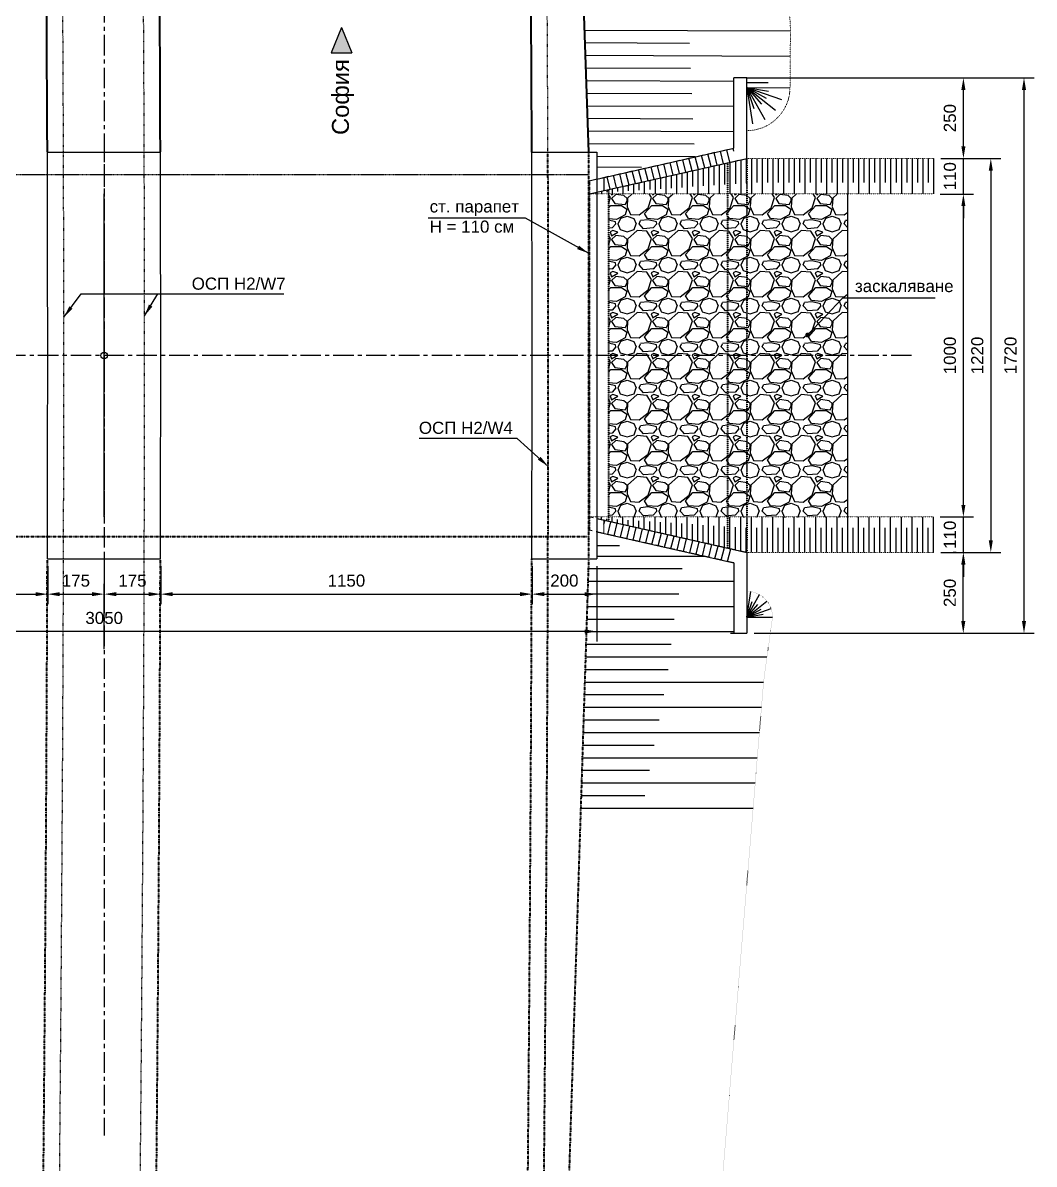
# Model space of a CAD drawing. Header units: centimetres. Extents: x 8495135 to 959133560, y 4530079 to 463453963.
# Drawn here: x 959000942 to 959004074, y 463393107 to 463396641 of the extents above; entities that cross this region are included whole.
import ezdxf
from ezdxf.enums import TextEntityAlignment as Align

# ---------------------------------------------------------------- set-up
doc = ezdxf.new("R2010")
doc.units = ezdxf.units.CM
doc.header["$LTSCALE"] = 0.1
for name, pattern in [('ACAD_ISO03W100', [30, 12, -18]), ('ACAD_ISO07W100', [3, 0, -3]), ('CENTER', [50.8, 31.75, -6.35, 6.35, -6.35]), ('DASHED', [0.75, 0.5, -0.25]), ('LTYPE001', [5, 3, -1, 0, -1])]:
    doc.linetypes.add(name, pattern=pattern)
for name, color, linetype in [('20_AXIS_0_LONG_AXES', 7, 'Continuous'), ('br_dimension', 1, 'Continuous'), ('br_hatch', 9, 'Continuous'), ('br_hatch_dark', 8, 'Continuous'), ('br_hatch_tumen', 8, 'Continuous'), ('br_view_yellow', 2, 'Continuous')]:
    doc.layers.add(name, color=color, linetype=linetype)
doc.layers.add('dimension', color=1, linetype='Continuous', lineweight=20)
doc.layers.add('golemi syoryjenia', color=161, linetype='Continuous', lineweight=35)
doc.styles.add('1-200 cm', font='arial.ttf', dxfattribs={"height": 50})
doc.styles.add('MM 1 to 150', font='arial.ttf', dxfattribs={"height": 37.5})
doc.styles.add('MM_ARIAL', font='arial.ttf')
doc.dimstyles.new('MM DIM 1 to 150', dxfattribs={"dimscale": 15, "dimtxt": 2.5, "dimasz": 2.5, "dimexe": 2.1, "dimexo": 1.5, "dimgap": 1.5, "dimtad": 1, "dimdec": 0, "dimdsep": 46, "dimtxsty": 'MM_ARIAL', "dimcen": 3, "dimclrd": 1, "dimclre": 1, "dimclrt": 7, "dimaunit": 2, "dimadec": 1, "dimazin": 0, "dimtp": 100, "dimtm": 3, "dimtfac": 1, "dimtdec": 0, "dimtix": 1, "dimtmove": 0, "dimatfit": 3, "dimfxl": 0, "dimtolj": 1, "dimtzin": 0, "dimarcsym": 0})

# ---------------------------------------------------------------- blocks, each defined once
blk = doc.blocks.new('*D527')
at = {"layer": 'br_dimension', "color": 1, "lineweight": -2, "transparency": 16777216}
for p, q in [((958999668.9, 463394958.7), (958999668.9, 463394725.3)), ((959002718.9, 463394958.7), (959002718.9, 463394725.3)), ((959002681.4, 463394756.8), (958999706.4, 463394756.8))]:
    blk.add_line(p, q, dxfattribs=at)
at = {"layer": 'br_dimension', "color": 1, "transparency": 16777216}
for points in [[(958999706.4, 463394763), (958999706.4, 463394750.5), (958999668.9, 463394756.8)], [(959002681.4, 463394763), (959002681.4, 463394750.5), (959002718.9, 463394756.8)]]:
    blk.add_solid(points, dxfattribs=at)
at = {"layer": 'br_dimension', "color": 7, "transparency": 16777216, "insert": (959001193.9, 463394798.4), "char_height": 37.5, "attachment_point": 5, "style": 'MM_ARIAL'}
blk.add_mtext('\\A1;3050', dxfattribs=at)
blk = doc.blocks.new('*D530')
at = {"layer": 'golemi syoryjenia', "color": 1, "lineweight": -2, "transparency": 16777216}
for p, q in [((958999868.9, 463394958.7), (958999868.9, 463394840.8)), ((959001018.9, 463394958.7), (959001018.9, 463394840.8)), ((958999906.4, 463394872.3), (959000981.4, 463394872.3))]:
    blk.add_line(p, q, dxfattribs=at)
at = {"layer": 'golemi syoryjenia', "color": 1, "transparency": 16777216}
for points in [[(958999906.4, 463394878.6), (958999906.4, 463394866.1), (958999868.9, 463394872.3)], [(959000981.4, 463394878.6), (959000981.4, 463394866.1), (959001018.9, 463394872.3)]]:
    blk.add_solid(points, dxfattribs=at)
at = {"layer": 'golemi syoryjenia', "color": 7, "transparency": 16777216, "insert": (959000443.9, 463394914), "char_height": 37.5, "attachment_point": 5, "style": 'MM_ARIAL'}
blk.add_mtext('\\A1;1150', dxfattribs=at)
blk = doc.blocks.new('*D531')
at = {"layer": 'golemi syoryjenia', "color": 1, "lineweight": -2, "transparency": 16777216}
for p, q in [((959001018.9, 463394958.7), (959001018.9, 463394840.8)), ((959001193.9, 463394702.5), (959001193.9, 463394903.8)), ((959001056.4, 463394872.3), (959001156.4, 463394872.3))]:
    blk.add_line(p, q, dxfattribs=at)
at = {"layer": 'golemi syoryjenia', "color": 1, "transparency": 16777216}
for points in [[(959001056.4, 463394878.6), (959001056.4, 463394866.1), (959001018.9, 463394872.3)], [(959001156.4, 463394878.6), (959001156.4, 463394866.1), (959001193.9, 463394872.3)]]:
    blk.add_solid(points, dxfattribs=at)
at = {"layer": 'golemi syoryjenia', "color": 7, "transparency": 16777216, "insert": (959001106.4, 463394914), "char_height": 37.5, "attachment_point": 5, "style": 'MM_ARIAL'}
blk.add_mtext('\\A1;175', dxfattribs=at)
blk = doc.blocks.new('*D532')
at = {"layer": 'golemi syoryjenia', "color": 1, "lineweight": -2, "transparency": 16777216}
for p, q in [((959001193.9, 463394958.7), (959001193.9, 463394840.8)), ((959001368.9, 463394958.7), (959001368.9, 463394840.8)), ((959001231.4, 463394872.3), (959001331.4, 463394872.3))]:
    blk.add_line(p, q, dxfattribs=at)
at = {"layer": 'golemi syoryjenia', "color": 1, "transparency": 16777216}
for points in [[(959001231.4, 463394878.6), (959001231.4, 463394866.1), (959001193.9, 463394872.3)], [(959001331.4, 463394878.6), (959001331.4, 463394866.1), (959001368.9, 463394872.3)]]:
    blk.add_solid(points, dxfattribs=at)
at = {"layer": 'golemi syoryjenia', "color": 7, "transparency": 16777216, "insert": (959001281.4, 463394914), "char_height": 37.5, "attachment_point": 5, "style": 'MM_ARIAL'}
blk.add_mtext('\\A1;175', dxfattribs=at)
blk = doc.blocks.new('*D533')
at = {"layer": 'golemi syoryjenia', "color": 1, "lineweight": -2, "transparency": 16777216}
for p, q in [((959001368.9, 463394958.7), (959001368.9, 463394840.8)), ((959002518.9, 463394958.7), (959002518.9, 463394840.8)), ((959001406.4, 463394872.3), (959002481.4, 463394872.3))]:
    blk.add_line(p, q, dxfattribs=at)
at = {"layer": 'golemi syoryjenia', "color": 1, "transparency": 16777216}
for points in [[(959001406.4, 463394878.6), (959001406.4, 463394866.1), (959001368.9, 463394872.3)], [(959002481.4, 463394878.6), (959002481.4, 463394866.1), (959002518.9, 463394872.3)]]:
    blk.add_solid(points, dxfattribs=at)
at = {"layer": 'golemi syoryjenia', "color": 7, "transparency": 16777216, "insert": (959001943.9, 463394914), "char_height": 37.5, "attachment_point": 5, "style": 'MM_ARIAL'}
blk.add_mtext('\\A1;1150', dxfattribs=at)
blk = doc.blocks.new('*D534')
at = {"layer": 'golemi syoryjenia', "color": 1, "lineweight": -2, "transparency": 16777216}
for p, q in [((959002518.9, 463394958.7), (959002518.9, 463394840.8)), ((959002718.9, 463394958.7), (959002718.9, 463394840.8)), ((959002556.4, 463394872.3), (959002681.4, 463394872.3))]:
    blk.add_line(p, q, dxfattribs=at)
at = {"layer": 'golemi syoryjenia', "color": 1, "transparency": 16777216}
for points in [[(959002556.4, 463394878.6), (959002556.4, 463394866.1), (959002518.9, 463394872.3)], [(959002681.4, 463394878.6), (959002681.4, 463394866.1), (959002718.9, 463394872.3)]]:
    blk.add_solid(points, dxfattribs=at)
at = {"layer": 'golemi syoryjenia', "color": 7, "transparency": 16777216, "insert": (959002618.9, 463394914), "char_height": 37.5, "attachment_point": 5, "style": 'MM_ARIAL'}
blk.add_mtext('\\A1;200', dxfattribs=at)
blk = doc.blocks.new('*U165')
at = {"ltscale": 0.5}
blk.add_hatch(color=256, dxfattribs=at).paths.add_polyline_path([(0, 10.6), (-26.2, 0), (0, -10.6)])
for q in [(0, 10.6), (0, -10.6)]:
    blk.add_line((-26.2, 0), q, dxfattribs=at)
blk.add_lwpolyline([(0, 10.6), (0, -10.6)], dxfattribs=at)
at = {"ltscale": 0.5, "style": '1-200 cm'}
blk.add_attdef('СОФИЯ', text='', height=17.5, dxfattribs=at).set_placement((45.5, 1.2), align=Align.MIDDLE_CENTER)
blk = doc.blocks.new('*D535')
at = {"layer": 'br_dimension', "color": 1, "lineweight": -2, "transparency": 16777216}
for p, q in [((959003854.5, 463395148.7), (959003854.5, 463395186.2)), ((959003782.6, 463395111.2), (959003886, 463395111.2)), ((959003854.5, 463395001.2), (959003854.5, 463395111.2)), ((959003784.4, 463395001.2), (959003886, 463395001.2)), ((959003854.5, 463394963.7), (959003854.5, 463394926.2))]:
    blk.add_line(p, q, dxfattribs=at)
at = {"layer": 'br_dimension', "color": 1, "transparency": 16777216}
for points in [[(959003848.2, 463395148.7), (959003860.7, 463395148.7), (959003854.5, 463395111.2)], [(959003848.2, 463394963.7), (959003860.7, 463394963.7), (959003854.5, 463395001.2)]]:
    blk.add_solid(points, dxfattribs=at)
at = {"layer": 'br_dimension', "color": 7, "transparency": 16777216, "insert": (959003812.8, 463395056.2), "char_height": 37.5, "attachment_point": 5, "rotation": 90, "style": 'MM_ARIAL'}
blk.add_mtext('\\A1;110', dxfattribs=at)
blk = doc.blocks.new('*D536')
at = {"layer": 'br_dimension', "color": 1, "lineweight": -2, "transparency": 16777216}
for p, q in [((959003782.6, 463396111.2), (959003886, 463396111.2)), ((959003854.5, 463395148.7), (959003854.5, 463396073.7)), ((959003782.6, 463395111.2), (959003886, 463395111.2))]:
    blk.add_line(p, q, dxfattribs=at)
at = {"layer": 'br_dimension', "color": 1, "transparency": 16777216}
for points in [[(959003848.2, 463396073.7), (959003860.7, 463396073.7), (959003854.5, 463396111.2)], [(959003848.2, 463395148.7), (959003860.7, 463395148.7), (959003854.5, 463395111.2)]]:
    blk.add_solid(points, dxfattribs=at)
at = {"layer": 'br_dimension', "color": 7, "transparency": 16777216, "insert": (959003812.8, 463395611.2), "char_height": 37.5, "attachment_point": 5, "rotation": 90, "style": 'MM_ARIAL'}
blk.add_mtext('\\A1;1000', dxfattribs=at)
blk = doc.blocks.new('*D537')
at = {"layer": 'br_dimension', "color": 1, "lineweight": -2, "transparency": 16777216}
for p, q in [((959003854.5, 463396258.7), (959003854.5, 463396296.2)), ((959003784.4, 463396221.2), (959003886, 463396221.2)), ((959003854.5, 463396111.2), (959003854.5, 463396221.2)), ((959003782.6, 463396111.2), (959003886, 463396111.2)), ((959003854.5, 463396073.7), (959003854.5, 463396036.2))]:
    blk.add_line(p, q, dxfattribs=at)
at = {"layer": 'br_dimension', "color": 1, "transparency": 16777216}
for points in [[(959003848.2, 463396258.7), (959003860.7, 463396258.7), (959003854.5, 463396221.2)], [(959003848.2, 463396073.7), (959003860.7, 463396073.7), (959003854.5, 463396111.2)]]:
    blk.add_solid(points, dxfattribs=at)
at = {"layer": 'br_dimension', "color": 7, "transparency": 16777216, "insert": (959003812.8, 463396166.2), "char_height": 37.5, "attachment_point": 5, "rotation": 90, "style": 'MM_ARIAL'}
blk.add_mtext('\\A1;110', dxfattribs=at)
blk = doc.blocks.new('*D538')
at = {"layer": 'br_dimension', "color": 1, "lineweight": -2, "transparency": 16777216}
for p, q in [((959003784.4, 463396221.2), (959003970.8, 463396221.2)), ((959003939.3, 463396183.7), (959003939.3, 463395038.7)), ((959003784.4, 463395001.2), (959003970.8, 463395001.2))]:
    blk.add_line(p, q, dxfattribs=at)
at = {"layer": 'br_dimension', "color": 1, "transparency": 16777216}
for points in [[(959003933, 463396183.7), (959003945.5, 463396183.7), (959003939.3, 463396221.2)], [(959003933, 463395038.7), (959003945.5, 463395038.7), (959003939.3, 463395001.2)]]:
    blk.add_solid(points, dxfattribs=at)
at = {"layer": 'br_dimension', "color": 7, "transparency": 16777216, "insert": (959003897.6, 463395611.2), "char_height": 37.5, "attachment_point": 5, "rotation": 90, "style": 'MM_ARIAL'}
blk.add_mtext('\\A1;1220', dxfattribs=at)
blk = doc.blocks.new('*D539')
at = {"layer": 'br_dimension', "color": 1, "lineweight": -2, "transparency": 16777216}
for p, q in [((959003831.6, 463395001.2), (959003822.6, 463395001.2)), ((959003854.1, 463394788.7), (959003854.1, 463394963.7)), ((959003206.2, 463394751.2), (959003885.6, 463394751.2))]:
    blk.add_line(p, q, dxfattribs=at)
at = {"layer": 'br_dimension', "color": 1, "transparency": 16777216}
for points in [[(959003847.8, 463394963.7), (959003860.3, 463394963.7), (959003854.1, 463395001.2)], [(959003847.8, 463394788.7), (959003860.3, 463394788.7), (959003854.1, 463394751.2)]]:
    blk.add_solid(points, dxfattribs=at)
at = {"layer": 'br_dimension', "color": 7, "transparency": 16777216, "insert": (959003812.5, 463394876.2), "char_height": 37.5, "attachment_point": 5, "rotation": 90, "style": 'MM_ARIAL'}
blk.add_mtext('\\A1;250', dxfattribs=at)
blk = doc.blocks.new('*D540')
at = {"layer": 'golemi syoryjenia', "color": 1, "lineweight": -2, "transparency": 16777216}
for p, q in [((959003206.2, 463396471.2), (959003886, 463396471.2)), ((959003854.5, 463396258.7), (959003854.5, 463396433.7)), ((959003784.4, 463396221.2), (959003886, 463396221.2))]:
    blk.add_line(p, q, dxfattribs=at)
at = {"layer": 'golemi syoryjenia', "color": 1, "transparency": 16777216}
for points in [[(959003848.2, 463396433.7), (959003860.7, 463396433.7), (959003854.5, 463396471.2)], [(959003848.2, 463396258.7), (959003860.7, 463396258.7), (959003854.5, 463396221.2)]]:
    blk.add_solid(points, dxfattribs=at)
at = {"layer": 'golemi syoryjenia', "color": 7, "transparency": 16777216, "insert": (959003812.8, 463396346.2), "char_height": 37.5, "attachment_point": 5, "rotation": 90, "style": 'MM_ARIAL'}
blk.add_mtext('\\A1;250', dxfattribs=at)
blk = doc.blocks.new('*D541')
at = {"layer": 'br_dimension', "color": 1, "lineweight": -2, "transparency": 16777216}
for p, q in [((959003495.8, 463396471.2), (959004073.6, 463396471.2)), ((959004042.1, 463396433.7), (959004042.1, 463394788.7)), ((959003495.8, 463394751.2), (959004073.6, 463394751.2))]:
    blk.add_line(p, q, dxfattribs=at)
at = {"layer": 'br_dimension', "color": 1, "transparency": 16777216}
for points in [[(959004035.9, 463396433.7), (959004048.4, 463396433.7), (959004042.1, 463396471.2)], [(959004035.9, 463394788.7), (959004048.4, 463394788.7), (959004042.1, 463394751.2)]]:
    blk.add_solid(points, dxfattribs=at)
at = {"layer": 'br_dimension', "color": 7, "transparency": 16777216, "insert": (959004000.5, 463395611.2), "char_height": 37.5, "attachment_point": 5, "rotation": 90, "style": 'MM_ARIAL'}
blk.add_mtext('\\A1;1720', dxfattribs=at)

msp = doc.modelspace()

# ---------------------------------------------------------------- hatches: boundary and pattern name
at = {"layer": 'br_hatch'}
h = msp.add_hatch(dxfattribs=at)
h.set_pattern_fill('_USER', color=256, scale=20, angle=76, style=2, pattern_type=0)
h.set_pattern_definition([(104, (967510376.264, 458850762.225), (19.405914526, 4.83843791), [])])
h.paths.add_polyline_path([(959003143.68, 463396253.23), (959002740.93, 463396162.4), (959002740.93, 463396121.4), (959003143.68, 463396212.23)])
h = msp.add_hatch(dxfattribs=at)
h.set_pattern_fill('GRAVEL', color=256, scale=5, style=2)
h.set_pattern_definition([(228.0127875, (950505969.129, 458876595.8705), (-1016.00000008, -1142.999999929), [17.086072, -1691.524182]), (184.969741, (950505957.6993, 458876583.1705), (1523.999999397, 127.000007235), [29.320236, -2902.7024447]), (132.5104471, (950505928.489, 458876580.6305), (1270.0000005364, -1396.999999512), [20.674076, -2046.7361397]), (267.273689, (950505878.9593, 458876548.8805), (127.000000266, 2539.9999999867), [26.700226, -2643.3218713]), (292.83365418, (950505877.6893, 458876522.2105), (-635.000000053, 1523.9999999778), [26.181685, -2591.9903873]), (357.273689, (950505887.8493, 458876498.0805), (-2539.9999999867, 127.000000266), [26.700226, -2643.3218713]), (37.69424047, (950505914.5193, 458876496.8105), (-1650.9999999268, -1270.000000095), [35.309683, -3495.6557657]), (72.25532837, (950505942.4593, 458876518.4005), (889.000000239, 2793.999999924), [33.335976, -3300.2628301]), (121.42956562, (950505952.6193, 458876550.1505), (-1016.000000144, 1650.9999999113), [26.79065, -2652.277285]), (175.2363583, (950505938.649, 458876573.01), (1396.99999998, -127.00000022), [30.585664, -1498.6968475]), (222.3974378, (950505908.1693, 458876575.5505), (-1523.9999999512, -1397.0000000532), [39.553896, -3915.8386256]), (138.81407483, (950506004.689, 458876547.61), (-888.999999947, 762.000000062), [13.500227, -1336.5282912]), (171.4692344, (950505994.5293, 458876556.5005), (1651.0000000445, -253.999999712), [25.684099, -2542.7319499]), (225, (950505969.13, 458876560.31), (-2e-14, -127), [17.960467, -161.6446554]), (203.19859051, (950505960.24, 458876575.55), (635.000000017, 253.999999955), [9.672066, -957.5311184]), (291.8014095, (950505951.35, 458876571.74), (-127.000000027, 380.99999999), [13.678281, -670.2376495]), (30.96375653, (950505956.43, 458876559.04), (381.00000001, 253.999999986), [22.215983, -718.3149076]), (161.5650512, (950505975.48, 458876570.47), (254, -126.99999999), [16.064357, -385.5449058]), (16.38954033, (950505877.689, 458876571.7405), (1270, 381), [22.5044, -2227.9413336]), (70.34617594, (950505899.279, 458876578.0905), (-508.0000000465, -1396.9999999835), [18.879947, -1869.1107839]), (293.19859051, (950505975.48, 458876595.87), (-253.999999956, 635.000000018), [19.344005, -947.8591794]), (343.61045967, (950505983.099, 458876578.0905), (-1270.0000000266, 380.999999911), [22.5044, -2227.9413336]), (339.44395478, (950505877.69, 458876493), (-635, 254), [21.70176, -1063.3867157]), (294.7751406, (950505898.009, 458876485.3805), (-635.000000756, 1396.999999656), [18.183606, -1800.179669]), (66.80140949, (950505976.75, 458876468.87), (253.99999996, 635.000000016), [19.344005, -947.8591794]), (17.35402464, (950505984.369, 458876486.6505), (-1650.999999967, -508.0000001066), [21.289137, -2107.618799]), (69.44395478, (950505914.52, 458876468.87), (-254.000000004, -634.999999998), [10.85088, -1074.2375957]), (101.30993247, (950505969.13, 458876468.87), (-127, 508), [6.47573, -641.0997482]), (165.96375653, (950505967.86, 458876475.22), (381, -127), [26.181685, -497.4527295]), (186.00900596, (950505942.4593, 458876481.5705), (1269.9999999933, 127.0000000665), [24.26335, -2402.0682432]), (303.69006753, (950505956.43, 458876547.61), (-127.00000002, 253.99999999), [18.316194, -439.588818]), (353.15722659, (950505966.5893, 458876532.3705), (2159.0000000133, -253.999999887), [31.977838, -3165.8004533]), (60.9453959, (950505998.339, 458876528.56), (-508.000000014, -888.999999992), [13.075412, -1294.4696159]), (90, (950506004.69, 458876539.99), (-127, 127), [7.62, -119.38]), (120.25643716, (950505939.919, 458876485.3805), (507.999999938, -889.0000000355), [17.643348, -1746.6970387]), (48.0127875, (950505931.029, 458876500.6205), (1016.000000084, 1142.9999999255), [34.172144, -1674.43811]), (0, (950505953.89, 458876526.02), (127, 127), [33.02, -93.98]), (325.3048465, (950505986.909, 458876526.0205), (1270.000000481, -888.999999313), [20.080478, -1987.9658362]), (254.0546041, (950506003.42, 458876514.59), (-126.99999999, -508.000000002), [18.491454, -906.082502]), (207.64597536, (950505998.3393, 458876496.8105), (-2413.0000000887, -1269.9999998315), [30.107255, -2980.6232211]), (175.42607874, (950505971.6693, 458876482.8405), (-1651, 127), [31.851473, -3153.2923228])])
h.paths.add_polyline_path([(959003496.54, 463396111.25), (959003125.22, 463396111.25), (959003126.1, 463395611.25), (959003495.63, 463395611.25)])
h.paths.add_polyline_path([(959003123.68, 463396111.25), (959002755.93, 463396111.25), (959002755.93, 463395611.25), (959003123.68, 463395611.25)])
h.paths.add_polyline_path([(959003125.67, 463395111.25), (959003495.63, 463395111.25), (959003495.63, 463395611.25), (959003126.1, 463395611.25)])
h.paths.add_polyline_path([(959002755.93, 463395111.25), (959003123.68, 463395111.25), (959003123.68, 463395611.25), (959002755.93, 463395611.25)])
h = msp.add_hatch(dxfattribs=at)
h.set_pattern_fill('_USER', color=256, scale=20, angle=76, style=2, pattern_type=0)
h.set_pattern_definition([(256, (967510376.264, 467940449.828), (19.405914526, -4.83843791), [])])
h.paths.add_polyline_path([(959002740.93, 463395101.1), (959002740.93, 463395060.09), (959003143.68, 463394969.26), (959003143.68, 463395010.27)])

# ---------------------------------------------------------------- linework, layer by layer
at = {"layer": '20_AXIS_0_LONG_AXES', "color": 1, "lineweight": 40, "ltscale": 2}
msp.add_line((959002623.62, 463398241.25), (959002693.93, 463396241.25), dxfattribs=at)
at = {"layer": '20_AXIS_0_LONG_AXES', "color": 1, "linetype": 'LTYPE001', "lineweight": 40, "ltscale": 2}
for p, q in [((959002693.93, 463396241.25), (959002693.93, 463394981.25)), ((959002695.93, 463396152.25), (959002695.93, 463395070.24)), ((958999693.93, 463395051.25), (959002693.93, 463395051.25)), ((959002693.93, 463394981.25), (959002630.2, 463392981.25))]:
    msp.add_line(p, q, dxfattribs=at)
at = {"layer": '20_AXIS_0_LONG_AXES', "color": 1, "linetype": 'DASHED', "lineweight": 40, "ltscale": 2}
for p, q in [((959003123.68, 463396207.72), (959003123.68, 463395014.78)), ((959003183.68, 463396221.25), (959003183.68, 463395001.25)), ((959002755.93, 463396124.78), (959002755.93, 463395097.72))]:
    msp.add_line(p, q, dxfattribs=at)
at = {"layer": '20_AXIS_0_LONG_AXES', "color": 1, "lineweight": 40, "ltscale": 2, "flags": 128}
for points in [[(959001017.91, 463396241.69), (959001017.65, 463396314.97), (959001017.25, 463396415.59), (959001016.78, 463396516.21), (959001016.25, 463396616.83), (959001015.66, 463396717.44)], [(959001367.91, 463396241.9), (959001367.65, 463396316.19), (959001367.24, 463396417.01), (959001366.78, 463396517.84), (959001366.25, 463396618.66), (959001365.66, 463396719.49)], [(959002517.92, 463396241.25), (959002517.65, 463396320.17), (959002517.24, 463396421.66), (959002516.76, 463396523.17), (959002516.23, 463396624.7), (959002515.64, 463396726.24)]]:
    msp.add_lwpolyline(points, dxfattribs=at)
at = {"layer": '20_AXIS_0_LONG_AXES', "color": 1, "linetype": 'LTYPE001', "lineweight": 40, "ltscale": 2, "flags": 128}
for points in [[(959002567.96, 463394981.09), (959002568.03, 463395001.98), (959002568.29, 463395103.29), (959002568.51, 463395204.63), (959002568.69, 463395305.97), (959002568.82, 463395407.34), (959002568.9, 463395508.72), (959002568.93, 463395610.12), (959002568.91, 463395711.53), (959002568.83, 463395812.96), (959002568.71, 463395914.4), (959002568.53, 463396015.86), (959002568.29, 463396117.34), (959002568, 463396218.83), (959002567.92, 463396241.42)], [(959000998.86, 463392340.35), (959000999.36, 463392389.22), (959001000.37, 463392489.92), (959001001.37, 463392590.61), (959001002.35, 463392691.31), (959001003.32, 463392792), (959001004.26, 463392892.68), (959001005.19, 463392993.37), (959001006.1, 463393094.06), (959001006.99, 463393194.74), (959001007.86, 463393295.42), (959001008.7, 463393396.1), (959001009.52, 463393496.78), (959001010.31, 463393597.45), (959001011.08, 463393698.12), (959001011.81, 463393798.8), (959001012.52, 463393899.47), (959001013.2, 463394000.13), (959001013.85, 463394100.8), (959001014.46, 463394201.46), (959001015.04, 463394302.13), (959001015.58, 463394402.79), (959001016.09, 463394503.45), (959001016.56, 463394604.1), (959001016.99, 463394704.76), (959001017.38, 463394805.41), (959001017.73, 463394906.06), (959001017.95, 463394978.5)], [(959001348.88, 463392340.35), (959001349.34, 463392385.66), (959001350.35, 463392486.4), (959001351.35, 463392587.15), (959001352.33, 463392687.89), (959001353.3, 463392788.64), (959001354.25, 463392889.39), (959001355.18, 463392990.14), (959001356.09, 463393090.89), (959001356.98, 463393191.65), (959001357.85, 463393292.41), (959001358.69, 463393393.17), (959001359.51, 463393493.93), (959001360.3, 463393594.7), (959001361.07, 463393695.46), (959001361.81, 463393796.23), (959001362.51, 463393897.01), (959001363.19, 463393997.78), (959001363.84, 463394098.56), (959001364.45, 463394199.33), (959001365.03, 463394300.12), (959001365.57, 463394400.9), (959001366.08, 463394501.68), (959001366.55, 463394602.47), (959001366.98, 463394703.26), (959001367.38, 463394804.05), (959001367.73, 463394904.85), (959001367.95, 463394978.59)], [(959002498.94, 463392335.35), (959002499.28, 463392368.96), (959002500.29, 463392469.85), (959002501.29, 463392570.75), (959002502.28, 463392671.67), (959002503.25, 463392772.6), (959002504.2, 463392873.55), (959002505.13, 463392974.52), (959002506.04, 463393075.5), (959002506.93, 463393176.5), (959002507.8, 463393277.51), (959002508.65, 463393378.54), (959002509.47, 463393479.59), (959002510.27, 463393580.65), (959002511.03, 463393681.72), (959002511.77, 463393782.81), (959002512.49, 463393883.92), (959002513.17, 463393985.04), (959002513.81, 463394086.18), (959002514.43, 463394187.34), (959002515.01, 463394288.51), (959002515.56, 463394389.69), (959002516.07, 463394490.89), (959002516.54, 463394592.11), (959002516.97, 463394693.34), (959002517.37, 463394794.59), (959002517.72, 463394895.85), (959002517.98, 463394981.25)], [(959002548.94, 463392334.84), (959002549.28, 463392368.45), (959002550.29, 463392469.34), (959002551.29, 463392570.25), (959002552.28, 463392671.18), (959002553.25, 463392772.12), (959002554.2, 463392873.08), (959002555.13, 463392974.06), (959002556.04, 463393075.05), (959002556.93, 463393176.06), (959002557.8, 463393277.08), (959002558.65, 463393378.12), (959002559.47, 463393479.18), (959002560.26, 463393580.25), (959002561.03, 463393681.34), (959002561.77, 463393782.45), (959002562.48, 463393883.57), (959002563.16, 463393984.71), (959002563.81, 463394085.86), (959002564.43, 463394187.03), (959002565.01, 463394288.22), (959002565.56, 463394389.42), (959002566.07, 463394490.64), (959002566.54, 463394591.87), (959002566.97, 463394693.13), (959002567.37, 463394794.39), (959002567.72, 463394895.68), (959002567.98, 463394981.09)]]:
    msp.add_lwpolyline(points, dxfattribs=at)
at = {"layer": 'br_dimension', "linetype": 'CENTER', "ltscale": 20}
for p, q in [((959001193.93, 463398026.22), (959001193.93, 463393196.28)), ((959003693.93, 463395611.25), (958998393.93, 463395611.25))]:
    msp.add_line(p, q, dxfattribs=at)
at = {"layer": 'br_dimension', "linetype": 'DASHED', "ltscale": 500}
for p, q in [((959001193.93, 463396241.25), (959001193.93, 463394981.25)), ((959002695.93, 463396152.25), (959003143.68, 463396253.23)), ((959002695.93, 463396111.25), (959003183.68, 463396221.25)), ((959003183.68, 463395001.25), (959002695.93, 463395111.25)), ((959003143.68, 463394969.26), (959002695.93, 463395070.24))]:
    msp.add_line(p, q, dxfattribs=at)
at = {"layer": 'br_dimension', "linetype": 'DASHED', "ltscale": 5}
msp.add_line((958999693.93, 463396171.25), (959002693.93, 463396171.25), dxfattribs=at)
at = {"layer": 'br_dimension'}
for p, q in [((959002740.93, 463396162.4), (959002740.93, 463396121.4)), ((959001193.93, 463395111.25), (959001193.93, 463396111.25))]:
    msp.add_line(p, q, dxfattribs=at)
at = {"layer": 'br_dimension', "linetype": 'ACAD_ISO03W100', "flags": 128}
for points in [[(959001048.86, 463392339.84), (959001049.36, 463392388.72), (959001050.37, 463392489.42), (959001051.37, 463392590.12), (959001052.35, 463392690.82), (959001053.31, 463392791.52), (959001054.26, 463392892.21), (959001055.19, 463392992.91), (959001056.1, 463393093.6), (959001056.99, 463393194.3), (959001057.86, 463393294.99), (959001058.7, 463393395.68), (959001059.52, 463393496.37), (959001060.31, 463393597.06), (959001061.08, 463393697.74), (959001061.81, 463393798.43), (959001062.52, 463393899.11), (959001063.2, 463393999.8), (959001063.84, 463394100.48), (959001064.46, 463394201.16), (959001065.04, 463394301.84), (959001065.58, 463394402.52), (959001066.09, 463394503.19), (959001066.56, 463394603.87), (959001066.99, 463394704.54), (959001067.38, 463394805.22), (959001067.73, 463394905.89), (959001068.03, 463395006.56), (959001068.3, 463395107.23), (959001068.52, 463395207.9), (959001068.69, 463395308.56), (959001068.82, 463395409.23), (959001068.9, 463395509.89), (959001068.93, 463395610.55), (959001068.91, 463395711.21), (959001068.83, 463395811.87), (959001068.71, 463395912.53), (959001068.53, 463396013.19), (959001068.29, 463396113.84), (959001068, 463396214.5), (959001067.65, 463396315.15), (959001067.25, 463396415.8), (959001066.78, 463396516.44), (959001066.25, 463396617.09), (959001065.66, 463396717.74), (959001065.01, 463396818.38), (959001064.29, 463396919.02), (959001063.51, 463397019.66), (959001062.66, 463397120.29), (959001061.74, 463397220.93), (959001060.75, 463397321.56), (959001059.69, 463397422.19), (959001058.56, 463397522.82), (959001057.36, 463397623.45), (959001056.08, 463397724.07), (959001054.73, 463397824.69), (959001053.3, 463397925.31), (959001051.8, 463398025.92), (959001050.22, 463398126.54), (959001048.55, 463398227.15), (959001046.81, 463398327.76), (959001044.98, 463398428.36), (959001043.07, 463398528.96), (959001041.08, 463398629.56), (959001039, 463398730.16), (959001036.83, 463398830.75), (959001035.21, 463398903.05)], [(959001298.88, 463392340.86), (959001299.34, 463392386.17), (959001300.35, 463392486.9), (959001301.35, 463392587.64), (959001302.34, 463392688.38), (959001303.3, 463392789.12), (959001304.25, 463392889.86), (959001305.18, 463392990.6), (959001306.09, 463393091.34), (959001306.98, 463393192.09), (959001307.85, 463393292.84), (959001308.69, 463393393.59), (959001309.51, 463393494.34), (959001310.3, 463393595.09), (959001311.07, 463393695.84), (959001311.81, 463393796.6), (959001312.52, 463393897.36), (959001313.19, 463393998.12), (959001313.84, 463394098.88), (959001314.45, 463394199.64), (959001315.03, 463394300.4), (959001315.58, 463394401.17), (959001316.08, 463394501.94), (959001316.55, 463394602.7), (959001316.98, 463394703.47), (959001317.38, 463394804.25), (959001317.73, 463394905.02), (959001318.03, 463395005.8), (959001318.3, 463395106.57), (959001318.52, 463395207.35), (959001318.69, 463395308.13), (959001318.82, 463395408.91), (959001318.9, 463395509.7), (959001318.93, 463395610.48), (959001318.91, 463395711.27), (959001318.83, 463395812.05), (959001318.71, 463395912.84), (959001318.53, 463396013.63), (959001318.29, 463396114.43), (959001318, 463396215.22), (959001317.65, 463396316.01), (959001317.25, 463396416.81), (959001316.78, 463396517.6), (959001316.25, 463396618.4), (959001315.66, 463396719.2), (959001315, 463396820), (959001314.28, 463396920.8), (959001313.5, 463397021.6), (959001312.65, 463397122.41), (959001311.73, 463397223.21), (959001310.74, 463397324.01), (959001309.68, 463397424.82), (959001308.55, 463397525.63), (959001307.34, 463397626.43), (959001306.06, 463397727.24), (959001304.71, 463397828.05), (959001303.28, 463397928.86), (959001301.77, 463398029.66), (959001300.18, 463398130.47), (959001298.52, 463398231.28), (959001296.77, 463398332.09), (959001294.94, 463398432.9), (959001293.03, 463398533.71), (959001291.03, 463398634.52), (959001288.95, 463398735.32), (959001286.77, 463398836.13), (959001285.33, 463398900.81)], [(959002567.92, 463396241.42), (959002567.65, 463396320.34), (959002567.23, 463396421.86), (959002566.76, 463396523.4), (959002566.23, 463396624.96), (959002565.64, 463396726.53), (959002564.98, 463396828.12), (959002564.25, 463396929.72), (959002563.46, 463397031.34), (959002562.6, 463397132.97), (959002561.68, 463397234.62), (959002560.68, 463397336.28), (959002559.61, 463397437.96), (959002558.47, 463397539.66), (959002557.25, 463397641.37), (959002555.96, 463397743.09), (959002554.6, 463397844.83), (959002553.15, 463397946.59), (959002551.63, 463398048.36), (959002550.03, 463398150.14), (959002548.35, 463398251.94), (959002546.58, 463398353.76), (959002544.73, 463398455.58), (959002542.8, 463398557.43), (959002540.78, 463398659.28), (959002538.68, 463398761.16), (959002536.49, 463398863.04), (959002535.59, 463398903.05)]]:
    msp.add_lwpolyline(points, dxfattribs=at)
at = {"layer": 'br_dimension'}
msp.add_circle((959001193.93, 463395611.25), 10, dxfattribs=at)
at = {"layer": 'br_hatch'}
for p, q in [((959003318.88, 463396615.43), (959002680.69, 463396617.81)), ((959003005.83, 463396577.57), (959002682.06, 463396578.78)), ((959003318.27, 463396537.39), (959002683.44, 463396539.75)), ((959003009.46, 463396499.52), (959002684.81, 463396500.73)), ((959003143.68, 463396460), (959002686.18, 463396461.7)), ((959003013.09, 463396421.46), (959002687.55, 463396422.68)), ((959003143.68, 463396381.96), (959002688.92, 463396383.65)), ((959003016.72, 463396343.41), (959002690.3, 463396344.62)), ((959003143.68, 463396303.92), (959002691.67, 463396305.6)), ((959003020.35, 463396265.35), (959002693.04, 463396266.57)), ((959003024.35, 463396226.32), (959002718.93, 463396227.46)), ((959003115.14, 463396205.79), (959003115.14, 463396140.47)), ((959003131.72, 463396209.53), (959003131.72, 463396111.25)), ((959003148.3, 463396213.27), (959003148.3, 463396142.64)), ((959003164.88, 463396217.01), (959003164.88, 463396111.25)), ((959003181.47, 463396220.75), (959003181.47, 463396144.81)), ((959003198.05, 463396221.25), (959003198.05, 463396111.25)), ((959003214.63, 463396221.25), (959003214.63, 463396146.34)), ((959003231.21, 463396221.25), (959003231.21, 463396111.25)), ((959003247.8, 463396221.25), (959003247.8, 463396146.34)), ((959003264.38, 463396221.25), (959003264.38, 463396111.25)), ((959003280.96, 463396221.25), (959003280.96, 463396146.34)), ((959003297.55, 463396221.25), (959003297.55, 463396111.25)), ((959003314.13, 463396221.25), (959003314.13, 463396146.34)), ((959003330.71, 463396221.25), (959003330.71, 463396111.25)), ((959003347.29, 463396221.25), (959003347.29, 463396146.34)), ((959003363.88, 463396221.25), (959003363.88, 463396111.25)), ((959003380.46, 463396221.25), (959003380.46, 463396146.34)), ((959003397.04, 463396221.25), (959003397.04, 463396111.25)), ((959003413.63, 463396221.25), (959003413.63, 463396146.34)), ((959003430.21, 463396221.25), (959003430.21, 463396111.25)), ((959003446.79, 463396221.25), (959003446.79, 463396146.34)), ((959003463.37, 463396221.25), (959003463.37, 463396111.25)), ((959003479.96, 463396221.25), (959003479.96, 463396146.34)), ((959003496.54, 463396221.25), (959003496.54, 463396111.25)), ((959003513.12, 463396221.25), (959003513.12, 463396146.34)), ((959003529.7, 463396221.25), (959003529.7, 463396111.25)), ((959003546.29, 463396221.25), (959003546.29, 463396146.34)), ((959003562.87, 463396221.25), (959003562.87, 463396111.25)), ((959003579.45, 463396221.25), (959003579.45, 463396146.34)), ((959003596.04, 463396221.25), (959003596.04, 463396111.25)), ((959003612.62, 463396221.25), (959003612.62, 463396146.34)), ((959003629.2, 463396221.25), (959003629.2, 463396111.25)), ((959003645.78, 463396221.25), (959003645.78, 463396146.34)), ((959003662.37, 463396221.25), (959003662.37, 463396111.25)), ((959003678.95, 463396221.25), (959003678.95, 463396146.34)), ((959003695.53, 463396221.25), (959003695.53, 463396111.25)), ((959003712.12, 463396221.25), (959003712.12, 463396146.34)), ((959003728.7, 463396221.25), (959003728.7, 463396111.25)), ((959003745.28, 463396221.25), (959003745.28, 463396146.34)), ((959003761.86, 463396221.25), (959003761.86, 463396111.25)), ((959002857.3, 463396193.32), (959002718.93, 463396193.83)), ((959002949.31, 463396168.39), (959002949.31, 463396129.62)), ((959002965.89, 463396172.13), (959002965.89, 463396111.25)), ((959002982.47, 463396175.87), (959002982.47, 463396131.79)), ((959002999.06, 463396179.61), (959002999.06, 463396111.25)), ((959003015.64, 463396183.35), (959003015.64, 463396133.96)), ((959003032.22, 463396187.09), (959003032.22, 463396111.25)), ((959003048.8, 463396190.83), (959003048.8, 463396136.13)), ((959003065.39, 463396194.57), (959003065.39, 463396111.25)), ((959003081.97, 463396198.31), (959003081.97, 463396138.3)), ((959003098.55, 463396202.05), (959003098.55, 463396111.25)), ((959002800.06, 463396134.73), (959002800.06, 463396111.25)), ((959002816.65, 463396138.47), (959002816.65, 463396120.94)), ((959002833.23, 463396142.21), (959002833.23, 463396111.25)), ((959002849.81, 463396145.95), (959002849.81, 463396123.11)), ((959002866.39, 463396149.69), (959002866.39, 463396111.25)), ((959002882.98, 463396153.43), (959002882.98, 463396125.28)), ((959002899.56, 463396157.17), (959002899.56, 463396111.25)), ((959002916.14, 463396160.91), (959002916.14, 463396127.45)), ((959002932.73, 463396164.65), (959002932.73, 463396111.25)), ((959002733.73, 463396119.77), (959002733.73, 463396111.25)), ((959002750.31, 463396123.51), (959002750.31, 463396116.6)), ((959002766.9, 463396127.25), (959002766.9, 463396111.25)), ((959002783.48, 463396130.99), (959002783.48, 463396118.77)), ((959002733.73, 463395102.72), (959002733.73, 463395111.25)), ((959002766.9, 463395095.24), (959002766.9, 463395111.25)), ((959002800.06, 463395087.76), (959002800.06, 463395111.25)), ((959002833.23, 463395080.28), (959002833.23, 463395111.25)), ((959002866.39, 463395072.8), (959002866.39, 463395111.25)), ((959002899.56, 463395065.32), (959002899.56, 463395111.25)), ((959002932.73, 463395057.84), (959002932.73, 463395111.25)), ((959002965.89, 463395050.36), (959002965.89, 463395111.25)), ((959002999.06, 463395042.88), (959002999.06, 463395111.25)), ((959003032.22, 463395035.41), (959003032.22, 463395111.25)), ((959003065.39, 463395027.93), (959003065.39, 463395111.25)), ((959003098.55, 463395020.45), (959003098.55, 463395111.25)), ((959003131.72, 463395012.97), (959003131.72, 463395111.25)), ((959003164.88, 463395005.49), (959003164.88, 463395111.25)), ((959003198.05, 463395001.25), (959003198.05, 463395111.25)), ((959003231.21, 463395001.25), (959003231.21, 463395111.25)), ((959003264.38, 463395001.25), (959003264.38, 463395111.25)), ((959003297.55, 463395001.25), (959003297.55, 463395111.25)), ((959003330.71, 463395001.25), (959003330.71, 463395111.25)), ((959003363.88, 463395001.25), (959003363.88, 463395111.25)), ((959003397.04, 463395001.25), (959003397.04, 463395111.25)), ((959003430.21, 463395001.25), (959003430.21, 463395111.25)), ((959003463.37, 463395001.25), (959003463.37, 463395111.25)), ((959003496.54, 463395001.25), (959003496.54, 463395111.25)), ((959003529.7, 463395001.25), (959003529.7, 463395111.25)), ((959003562.87, 463395001.25), (959003562.87, 463395111.25)), ((959003596.04, 463395001.25), (959003596.04, 463395111.25)), ((959003629.2, 463395001.25), (959003629.2, 463395111.25)), ((959003662.37, 463395001.25), (959003662.37, 463395111.25)), ((959003695.53, 463395001.25), (959003695.53, 463395111.25)), ((959003728.7, 463395001.25), (959003728.7, 463395111.25)), ((959003761.86, 463395001.25), (959003761.86, 463395111.25)), ((959002750.31, 463395098.98), (959002750.31, 463395105.9)), ((959002783.48, 463395091.5), (959002783.48, 463395103.73)), ((959002816.65, 463395084.02), (959002816.65, 463395101.56)), ((959002849.81, 463395076.54), (959002849.81, 463395099.39)), ((959002882.98, 463395069.06), (959002882.98, 463395097.22)), ((959002916.14, 463395061.58), (959002916.14, 463395095.05)), ((959002949.31, 463395054.1), (959002949.31, 463395092.88)), ((959002982.47, 463395046.62), (959002982.47, 463395090.71)), ((959003015.64, 463395039.14), (959003015.64, 463395088.54)), ((959003048.8, 463395031.67), (959003048.8, 463395086.37)), ((959003081.97, 463395024.19), (959003081.97, 463395084.2)), ((959003115.14, 463395016.71), (959003115.14, 463395082.03)), ((959003148.3, 463395009.23), (959003148.3, 463395079.86)), ((959003181.47, 463395001.75), (959003181.47, 463395077.69)), ((959003214.63, 463395001.25), (959003214.63, 463395077.69)), ((959003247.8, 463395001.25), (959003247.8, 463395077.69)), ((959003280.96, 463395001.25), (959003280.96, 463395077.69)), ((959003314.13, 463395001.25), (959003314.13, 463395077.69)), ((959003347.29, 463395001.25), (959003347.29, 463395077.69)), ((959003380.46, 463395001.25), (959003380.46, 463395077.69)), ((959003413.63, 463395001.25), (959003413.63, 463395077.69)), ((959003446.79, 463395001.25), (959003446.79, 463395077.69)), ((959003479.96, 463395001.25), (959003479.96, 463395077.69)), ((959003513.12, 463395001.25), (959003513.12, 463395077.69)), ((959003546.29, 463395001.25), (959003546.29, 463395077.69)), ((959003579.45, 463395001.25), (959003579.45, 463395077.69)), ((959003612.62, 463395001.25), (959003612.62, 463395077.69)), ((959003645.78, 463395001.25), (959003645.78, 463395077.69)), ((959003678.95, 463395001.25), (959003678.95, 463395077.69)), ((959003712.12, 463395001.25), (959003712.12, 463395077.69)), ((959003745.28, 463395001.25), (959003745.28, 463395077.69)), ((959002718.93, 463395022.72), (959002789.88, 463395022.72)), ((959003054.59, 463394989.36), (959002718.93, 463394989.36)), ((959002983.18, 463394950.34), (959002692.95, 463394950.34)), ((959003143.68, 463394911.31), (959002691.7, 463394911.31)), ((959002973.57, 463394872.29), (959002690.46, 463394872.29)), ((959003143.68, 463394833.27), (959002689.21, 463394833.27)), ((959002958.38, 463394794.25), (959002687.97, 463394794.25)), ((959003143.68, 463394755.23), (959002686.73, 463394755.23)), ((959002949.06, 463394716.21), (959002685.48, 463394716.21)), ((959003246.25, 463394677.19), (959002684.24, 463394677.19)), ((959002939.75, 463394638.17), (959002683, 463394638.17)), ((959003235.51, 463394599.15), (959002681.75, 463394599.15)), ((959002926.44, 463394560.13), (959002680.51, 463394560.13)), ((959003229.06, 463394521.11), (959002679.27, 463394521.11)), ((959002911.91, 463394482.09), (959002678.02, 463394482.09)), ((959003222.6, 463394443.07), (959002676.78, 463394443.07)), ((959002897.39, 463394404.05), (959002675.54, 463394404.05)), ((959003216.14, 463394365.03), (959002674.29, 463394365.03)), ((959002882.86, 463394326.01), (959002673.05, 463394326.01)), ((959003209.68, 463394286.99), (959002671.81, 463394286.99)), ((959002868.33, 463394247.97), (959002670.56, 463394247.97)), ((959003203.23, 463394208.95), (959002669.32, 463394208.95))]:
    msp.add_line(p, q, dxfattribs=at)
at = {"layer": 'br_hatch_dark'}
for p, q in [((959003183.68, 463396441.25), (959003251.41, 463396429.44)), ((959003183.68, 463396441.25), (959003291.13, 463396404.05)), ((959003183.68, 463396441.25), (959003243.89, 463396408.06)), ((959003183.68, 463396441.25), (959003272.67, 463396370.47)), ((959003183.68, 463396441.25), (959003228.92, 463396389.48)), ((959003183.68, 463396441.25), (959003239.72, 463396342.3)), ((959003183.68, 463396441.25), (959003205.44, 463396376.03)), ((959003183.68, 463396441.25), (959003200.97, 463396328.86)), ((959003495.63, 463396111.25), (959003495.63, 463395111.25)), ((959003183.68, 463394801.25), (959003195.83, 463394880.23)), ((959003183.68, 463394801.25), (959003223.06, 463394870.78)), ((959003183.68, 463394801.25), (959003246.22, 463394850.99)), ((959003183.68, 463394801.25), (959003199.91, 463394849.87)), ((959003183.68, 463394801.25), (959003217.41, 463394839.85)), ((959003183.68, 463394801.25), (959003259.2, 463394827.39)), ((959003183.68, 463394801.25), (959003228.57, 463394825.99)), ((959003183.68, 463394801.25), (959003234.18, 463394810.05))]:
    msp.add_line(p, q, dxfattribs=at)
at = {"layer": 'br_hatch_tumen'}
for p, q in [((959003183.68, 463396471.25), (959003317.75, 463396471.25)), ((959003183.68, 463396456), (959003249.87, 463396456)), ((959003183.68, 463396441.25), (959003317.51, 463396440.2)), ((959003183.68, 463394801.25), (959003263.59, 463394801.25))]:
    msp.add_line(p, q, dxfattribs=at)
at = {"layer": 'br_view_yellow'}
for p, q in [((959003143.68, 463396253.23), (959003143.68, 463396471.25)), ((959003183.68, 463396471.25), (959003143.68, 463396471.25)), ((959003183.68, 463396221.25), (959003183.68, 463396471.25)), ((959001017.91, 463396241.25), (959001367.91, 463396241.25)), ((959002517.92, 463396241.25), (959002718.93, 463396241.25)), ((959002718.93, 463396157.44), (959003143.68, 463396253.23)), ((959002718.93, 463396241.25), (959002718.93, 463394981.25)), ((959002718.93, 463396116.43), (959003183.68, 463396221.25)), ((959002718.93, 463395106.06), (959003183.68, 463395001.25)), ((959002718.93, 463395065.06), (959003143.68, 463394969.26)), ((959001017.96, 463394981.25), (959001367.96, 463394981.25)), ((959002517.98, 463394981.25), (959002718.93, 463394981.25)), ((959003143.68, 463394969.26), (959003143.68, 463394751.25)), ((959003183.68, 463395001.25), (959003183.68, 463394751.25)), ((959003133.68, 463394751.25), (959003183.68, 463394751.25))]:
    msp.add_line(p, q, dxfattribs=at)
at = {"layer": 'br_view_yellow', "flags": 128}
for points in [[(959001017.96, 463394981.25), (959001018.04, 463395006.71), (959001018.3, 463395107.36), (959001018.52, 463395208.01), (959001018.69, 463395308.65), (959001018.82, 463395409.29), (959001018.9, 463395509.93), (959001018.93, 463395610.57), (959001018.91, 463395711.2), (959001018.83, 463395811.84), (959001018.71, 463395912.47), (959001018.53, 463396013.1), (959001018.29, 463396113.73), (959001018, 463396214.35), (959001017.91, 463396241.25)], [(959001367.96, 463394981.25), (959001368.03, 463395005.64), (959001368.3, 463395106.44), (959001368.52, 463395207.24), (959001368.69, 463395308.05), (959001368.82, 463395408.85), (959001368.9, 463395509.66), (959001368.93, 463395610.47), (959001368.91, 463395711.28), (959001368.83, 463395812.09), (959001368.71, 463395912.91), (959001368.53, 463396013.72), (959001368.29, 463396114.54), (959001368, 463396215.36), (959001367.91, 463396241.25)], [(959002517.96, 463394981.25), (959002518.03, 463395002.13), (959002518.29, 463395103.42), (959002518.51, 463395204.73), (959002518.69, 463395306.06), (959002518.82, 463395407.4), (959002518.9, 463395508.76), (959002518.93, 463395610.13), (959002518.91, 463395711.52), (959002518.83, 463395812.92), (959002518.71, 463395914.34), (959002518.53, 463396015.77), (959002518.29, 463396117.22), (959002518, 463396218.69), (959002517.92, 463396241.25)]]:
    msp.add_lwpolyline(points, dxfattribs=at)
at = {"layer": 'dimension', "linetype": 'ACAD_ISO07W100'}
for p, q in [((959003318.94, 463396622.97), (959003213.07, 463398652.14)), ((959003318.94, 463396622.97), (959003317.51, 463396440.2)), ((959003183.68, 463396221.25), (959003761.86, 463396221.25)), ((959002693.93, 463396111.25), (959003760.1, 463396111.25)), ((959002693.93, 463395111.25), (959003760.1, 463395111.25)), ((959003183.68, 463395001.25), (959003761.86, 463395001.25))]:
    msp.add_line(p, q, dxfattribs=at)
at = {"layer": 'dimension'}
msp.add_line((959002740.93, 463395101.1), (959002740.93, 463395060.09), dxfattribs=at)
at = {"layer": 'dimension', "linetype": 'ACAD_ISO07W100', "ltscale": 10}
for q in [(959003263.59, 463394801.25), (959003069.49, 463392592.75)]:
    msp.add_line((959003235.76, 463394602.17), q, dxfattribs=at)
at = {"layer": 'dimension', "linetype": 'ACAD_ISO07W100'}
msp.add_arc((959003183.68, 463396441.25), 133.83, 270, 359.5507, dxfattribs=at)
at = {"layer": 'dimension', "linetype": 'ACAD_ISO07W100', "ltscale": 10}
msp.add_arc((959003183.68, 463394801.25), 79.91, 0, 90, dxfattribs=at)

# ---------------------------------------------------------------- block references
at = {"layer": 'br_hatch_tumen', "ltscale": 0.5}
ref = msp.add_blockref('*U165', (959001928.89, 463396548.03), dxfattribs=dict(at, xscale=-3, yscale=3, zscale=3, rotation=90))
ref.add_attrib('СОФИЯ', 'София', dxfattribs={"layer": '0', "ltscale": 0.5, "height": 52.5, "rotation": 90, "style": '1-200 cm'}).set_placement((959001925.42, 463396411.38), align=Align.MIDDLE_CENTER)

# ---------------------------------------------------------------- texts
at = {"layer": 'br_view_yellow', "char_height": 37.5, "style": 'MM 1 to 150'}
for s, insert, width, attachment_point in [('ст. парапет\\PH = 110 см', (959002201.79, 463396091.51), 276.5689, 1), ('ОСП H2/W7', (959001464.92, 463395852.45), 290.8936, 1), ('заскаляване ', (959003518.74, 463395845.01), 513.6937, 1), ('ОСП H2/W4', (959002459.2, 463395406.08), 290.8936, 3)]:
    msp.add_mtext(s, dxfattribs=dict(at, insert=insert, width=width, attachment_point=attachment_point))

# ---------------------------------------------------------------- dimensions: what is measured, and where the dimension line sits
at = {"layer": 'br_dimension', "color": 1}
for base, p1, p2, picture, middle in [((959004042.11, 463394751.25), (959003473.32, 463396471.25), (959003473.32, 463394751.25), '*D541', (959004000.47, 463395611.25)), ((959003854.47, 463396221.25), (959003760.1, 463396111.25), (959003761.86, 463396221.25), '*D537', (959003812.82, 463396166.25)), ((959003939.29, 463395001.25), (959003761.86, 463396221.25), (959003761.86, 463395001.25), '*D538', (959003897.65, 463395611.25)), ((959003854.47, 463395111.25), (959003761.86, 463395001.25), (959003760.1, 463395111.25), '*D535', (959003812.82, 463395056.25))]:
    dim = msp.add_linear_dim(base=base, p1=p1, p2=p2, angle=90, dimstyle='MM DIM 1 to 150', override={"dimrnd": 5}, dxfattribs=at)
    dim.commit()
    dim.dimension.update_dxf_attribs({"geometry": picture, "text_midpoint": middle})
for base, p1, p2, picture, middle in [((959003854.47, 463396111.25), (959003760.1, 463395111.25), (959003760.1, 463396111.25), '*D536', (959003812.82, 463395611.25)), ((959003854.1, 463395001.25), (959003183.68, 463394751.25), (959003854.1, 463395001.25), '*D539', (959003812.45, 463394876.25))]:
    dim = msp.add_linear_dim(base=base, p1=p1, p2=p2, angle=90, dimstyle='MM DIM 1 to 150', dxfattribs=at)
    dim.commit()
    dim.dimension.update_dxf_attribs({"geometry": picture, "text_midpoint": middle})
dim = msp.add_linear_dim(base=(958999668.93, 463394756.75), p1=(959002718.93, 463394981.25), p2=(958999668.93, 463394981.25), dimstyle='MM DIM 1 to 150', dxfattribs=at)
dim.commit()
dim.dimension.update_dxf_attribs({"geometry": '*D527', "text_midpoint": (959001193.93, 463394798.41)})
at = {"layer": 'golemi syoryjenia'}
dim = msp.add_linear_dim(base=(959003854.47, 463396471.25), p1=(959003761.86, 463396221.25), p2=(959003183.68, 463396471.25), angle=90, dimstyle='MM DIM 1 to 150', dxfattribs=at)
dim.commit()
dim.dimension.update_dxf_attribs({"geometry": '*D540', "text_midpoint": (959003812.82, 463396346.25)})
for base, p1, p2, picture, middle in [((959001018.93, 463394872.33), (958999868.93, 463394981.25), (959001018.93, 463394981.25), '*D530', (959000443.93, 463394913.97)), ((959001193.93, 463394872.33), (959001018.93, 463394981.25), (959001193.93, 463394679.98), '*D531', (959001106.43, 463394913.97)), ((959001368.93, 463394872.33), (959001193.93, 463394981.25), (959001368.93, 463394981.25), '*D532', (959001281.43, 463394913.97)), ((959002518.93, 463394872.33), (959001368.93, 463394981.25), (959002518.93, 463394981.25), '*D533', (959001943.93, 463394913.97)), ((959002718.93, 463394872.33), (959002518.93, 463394981.25), (959002718.93, 463394981.25), '*D534', (959002618.93, 463394913.97))]:
    dim = msp.add_linear_dim(base=base, p1=p1, p2=p2, dimstyle='MM DIM 1 to 150', dxfattribs=at)
    dim.commit()
    dim.dimension.update_dxf_attribs({"geometry": picture, "text_midpoint": middle})

# ---------------------------------------------------------------- leaders
at = {"layer": 'br_dimension'}
for points, override in [([(959002693.93, 463395927.81), (959002498.57, 463396036.82), (959002197.19, 463396036.82)], {"dimgap": 1.5, "dimtad": 0}), ([(959001068.93, 463395729.41), (959001122.48, 463395802.62), (959001731.99, 463395802.62)], {"dimgap": 1.5, "dimtad": 0}), ([(959001318.59, 463395733.52), (959001359.62, 463395802.62), (959001749.96, 463395802.62)], {"dimgap": 1.5, "dimtad": 0}), ([(959003372.11, 463395674.6), (959003481.36, 463395789.88), (959003766.57, 463395789.88)], {"dimasz": 1, "dimgap": 1.5, "dimtad": 0, "dimldrblk": 'Dot'}), ([(959002568.93, 463395267.93), (959002472.77, 463395354.04), (959002169.13, 463395354.04)], {"dimgap": 1.5, "dimtad": 0})]:
    msp.add_leader(points, dimstyle='MM DIM 1 to 150', override=override, dxfattribs=at)

doc.saveas('drawing.dxf')
